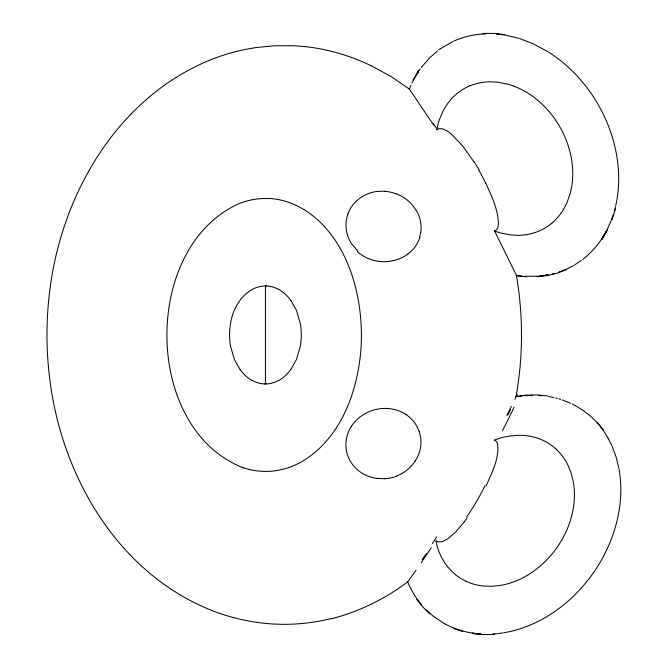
<?xml version="1.0" encoding="UTF-8"?>
<svg xmlns="http://www.w3.org/2000/svg" width="668" height="668" viewBox="0 0 668 668"><rect width="100%" height="100%" fill="white"/><g stroke="black" fill="none" stroke-linecap="round" stroke-linejoin="round"><path stroke-width="1" d="M420.715 232.188L419.679 237.132M616.948 199.515C621.14 174.882 617.499 149.323 608.506 126.135A158.633 158.633 0 0 0 584.442 84.452C574.288 71.835 562.189 60.73 548.495 52.046M616.798 200.45L615.654 206.028M614.969 208.792L615.42 206.955M614.226 211.539L614.719 209.71M611.946 219.881L615.403 208.942M613.399 214.261L611.546 219.638M611.203 220.515L606.945 230.026M347.911 213.81C350.683 206.278 356.303 199.916 363.275 195.991A43.203 40.372 65.4 0 1 377.053 191.415M371.233 65.715L390.93 76.461L409.384 89.086L410.92 85.437M486.229 485.761C491.731 472.585 499.656 458.448 497.476 443.711M516.239 396.391L525.866 395.155L536.963 394.922L547.618 395.907M412.014 83.032L418.828 70.641L415.705 76.018M516.13 396.6L514.828 399.305M511.379 406.378L506.837 415.571M606.494 230.861L601.534 239.595L605.96 231.763M412.891 80.193L418.285 70.95M602.068 239.278L607.462 230.042M417.767 72.62L418.494 71.509M431.202 547.835L421.191 562.773M415.154 461.062C410.603 468.026 403.748 473.387 395.965 476.276M351.535 426.159C360.369 412.473 378.13 405.735 393.895 409.392A42.794 39.103 -45.1 0 1 404.399 413.484M419.237 70.407L420.264 68.929M290.78 369.596L296.417 359.618L300.308 346.325A66.232 66.232 0 0 0 300.308 323.554L296.417 310.261L290.78 300.283M416.072 570.205L407.572 582.245M421.316 67.476L429.482 57.982L437.548 50.877M464.168 522.042L455.776 531.837L448.428 538.333A37.658 17.226 -61.8 0 1 447.777 538.792L442.533 541.556L438.509 541.999A23.063 10.529 -61.5 0 1 435.887 540.663C438.909 557.813 449.881 573.862 465.922 581.193M551.685 223.304L550.223 224.481A52.304 52.229 61.1 0 1 523.353 235.019A57.515 57.431 60.9 0 1 517.859 235.345L510.552 234.927L501.576 233.215A71.351 71.251 60.5 0 1 494.596 230.994L516.656 275.834L526.417 276.836M438.985 49.799L440.354 48.806M581.377 260.436L574.321 265.087M408.106 253.898L404.382 256.387A42.794 39.053 44.2 0 1 393.886 260.453M440.813 48.488L453.029 41.491M573.344 265.647L568.86 268.01M568.351 268.26L567.332 268.736M566.305 269.204L566.815 268.97M565.788 269.429L559.091 272.018M470.13 85.754L471.875 85.078A53.649 53.574 58.9 0 1 484.4 82.156L485.026 82.089A57.532 57.448 59.1 0 1 490.588 81.805L497.969 82.239L507.045 83.993A71.543 71.451 59.5 0 1 514.101 86.272M565.896 269.93L556.962 273.22L547.342 275.542L537.122 276.777M494.596 230.994C497.718 229.926 498.336 226.118 498.386 223.237C498.002 209.042 491.489 195.782 485.745 183.09M552.219 274.005L553.947 273.571M331.704 618.468C307.297 624.572 281.721 625.933 256.813 622.376A202.053 202.053 0 0 1 197.285 604.089C110.721 562.214 59.728 468.502 49.315 375.466A352.119 352.119 0 0 1 49.315 294.413C59.819 199.707 112.75 104.291 201.886 63.56A201.394 201.394 0 0 1 256.804 47.47L274.59 45.8L292.617 45.741A195.123 195.123 0 0 1 305.401 46.718M393.895 260.487L391.707 260.912A40.606 37.976 49.7 0 1 357.472 251.819M503.948 632.746C532.379 627.945 558.214 612.28 578.004 591.631A158.633 158.633 0 0 0 605.6 552.202C618.251 526.543 624.129 496.917 618.91 468.552M546.967 275.116L545.197 275.408L548.278 275.007L539.084 276.109M503.012 632.905L498.311 633.531M518.034 396.508L522.075 395.974M377.053 191.424L384.459 191.173M543.426 275.667L539.861 276.084M497.376 633.648L492.65 634.015M524.104 395.773L532.237 395.339M538.066 276.235L524.497 276.243M384.459 478.705L377.053 478.455M266.365 383.916L264.495 383.916M494.487 634.366L483.39 634.6L472.735 633.615M483.24 33.45L493.936 33.4L504.975 34.602M485.344 33.759L482.697 33.767L485.694 33.792M266.365 285.962C246.567 285.478 233.015 305.802 230.552 323.554A66.232 66.232 0 0 0 230.552 346.325L234.443 359.618L240.079 369.596M269.404 198.555L263 198.513A72.211 71.977 -43.8 0 0 239.553 203.423C141.699 246.492 142.501 428.539 243.244 467.784M538.358 395.456L542.424 395.757M481.185 633.965L472.226 633.256L480.342 633.965M496.524 34.043L504.983 35.07M521.8 276.018L517.767 275.533M548.52 396.541L553.805 397.569M505.918 35.237L518.819 38.318M555.551 397.978L557.287 398.429M559.007 398.913L560.719 399.431M519.721 38.602L532.488 43.453L547.635 51.528M453.28 628.346L462.665 631.494M562.423 399.982L570.731 403.305M395.965 193.603C404.34 196.709 411.647 202.696 416.147 210.428M514.101 86.264C527.419 91.357 539.134 100.142 548.47 110.846A100.3 100.167 60 0 1 567.658 144.096C572.276 157.531 574.012 172.068 571.766 186.147A71.543 71.451 60.4 0 1 570.205 193.394L567.182 202.128L563.875 208.742A54.325 54.25 60.9 0 1 551.701 223.321M572.351 404.073L575.54 405.726M444.32 623.528L444.813 623.795M576.033 406.002L583.197 410.478M443.828 623.252L433.54 616.364M404.382 413.492L406.286 414.678M303.848 209.426C341.665 233.149 358.173 279.675 360.996 322.402A195.974 192.91 -90 0 1 361.054 347.477C358.098 390.204 341.699 436.73 303.848 460.452A77.104 76.845 47.4 0 1 284.251 468.969L280.218 469.896A70.557 70.299 41.4 0 1 269.404 471.324L265.43 471.416A71.468 71.2 41.2 0 1 243.252 467.75M583.657 410.803L588.575 414.586M433.098 616.013L430.927 614.218M589.001 414.945L589.861 415.68M430.501 613.85L430.075 613.475A84.869 84.869 0 0 1 426.134 609.792M556.118 449.155L557.471 450.449A53.649 53.574 -56.1 0 1 565.404 460.569L565.738 461.104A57.532 57.448 -55.9 0 1 568.343 466.022L571.065 472.902L573.311 481.862A71.543 71.451 -55.5 0 1 574.23 489.218C575.248 503.438 572.242 517.767 566.481 530.751A100.3 100.167 -55 0 1 544.462 562.197C534.233 572.058 521.791 579.782 508.081 583.69A71.543 71.451 -54.6 0 1 500.858 585.343L491.665 586.295L484.275 586.087A54.325 54.25 -54.1 0 1 465.905 581.218M357.973 251.193L351.535 243.72A33.525 31.546 51.9 0 1 347.978 213.835M429.666 613.783L422.911 607.078L416.74 599.338M597.451 422.452L603.621 430.192M409.384 89.086L409.117 88.702L433.757 125.275M473.804 161.723L462.857 146.208L451.234 133.951A37.926 17.193 61.8 0 0 447.226 130.961L443.126 129.033L440.128 128.573A23.071 10.446 61.6 0 0 436.78 129.984A69.789 69.689 59.5 0 1 439.435 119.605L442.892 111.381A58.341 58.258 59.1 0 1 447.527 103.732A52.304 52.229 59 0 1 470.105 85.688M478.672 169.789L481.586 175.024M608.164 438.3L611.988 445.957M410.678 588.408L410.979 588.976A90.94 90.94 0 0 0 412.198 591.222A84.869 84.869 0 0 0 421.324 604.498M410.394 587.84L408.732 584.383M408.474 583.807L407.705 582.053M612.364 446.825L615.98 456.595L618.743 467.625M419.17 431.152L420.715 437.69A32.774 29.475 -57.1 0 1 415.187 461.087M265.43 285.946L265.43 383.933M395.999 476.393A42.468 39.654 -64.4 0 1 384.459 478.772M406.253 414.728A38.51 35.037 -53.1 0 1 419.028 431.219M351.485 426.126A33.525 31.63 -49.7 0 0 347.903 456.077C350.7 463.6 356.294 469.963 363.275 473.888A43.203 40.356 -63.1 0 0 377.061 478.397M419.93 237.232A38.201 34.928 46.4 0 1 408.031 253.807M416.289 210.353A32.732 29.542 56.1 0 1 420.84 232.214M384.459 191.282A42.468 39.429 61.5 0 1 395.924 193.745M556.168 449.105A52.304 52.229 -56 0 0 530.267 436.313A57.523 57.448 -55.9 0 0 524.756 435.503L517.366 435.294L508.173 436.254A71.543 71.443 -55.5 0 0 500.942 437.907L494.303 440.12A23.639 10.12 -58.4 0 1 497.526 443.652M436.63 536.955A142.543 14.412 -58.8 0 1 432.321 543.593M514.118 407.104A122.586 11.122 -60.7 0 1 502.394 430.902M485.026 485.594A90.172 36.222 -60.6 0 1 466.581 517.015M467.082 517.95A77.07 33.342 -60.9 0 1 464.126 521.925M510.611 409.409A89.412 4.142 -61.8 0 1 507.956 414.795M516.731 395.514A42.76 0.526 -63.2 0 1 517.316 394.654M516.397 275.341A350.642 350.642 0 0 1 515.997 396.834M433.365 123.563A143.662 16.942 59.6 0 1 436.496 128.423M473.971 161.539A92.852 38.552 60.8 0 1 478.873 169.664M481.519 175.049A93.128 37.483 60.7 0 1 485.669 183.107M266.365 285.929A27.572 27.572 0 0 1 278.581 289.403M278.656 289.269A37.575 37.575 0 0 1 290.697 300.341M290.697 369.538A37.575 37.575 0 0 1 278.656 380.61M278.581 380.476A27.572 27.572 0 0 1 266.365 383.95M264.495 383.95A27.572 27.572 0 0 1 252.279 380.476M252.195 380.61A37.575 37.575 0 0 1 240.154 369.538M269.413 198.463A73.48 73.213 -41.9 0 1 303.765 209.552M407.58 581.886A214.67 214.67 0 0 1 331.762 618.685M305.41 46.626A202.972 202.972 0 0 1 371.199 65.781M473.729 633.231A85.571 85.571 0 0 1 444.788 623.854M590.312 416.022A84.736 84.736 0 0 1 608.13 438.317M604.131 234.977A85.571 85.571 0 0 1 582.847 259.393M454.031 40.982A84.736 84.736 0 0 1 482.288 34.035M426.326 553.572A75.367 2.246 -56.6 0 1 422.285 559.517"/></g></svg>
